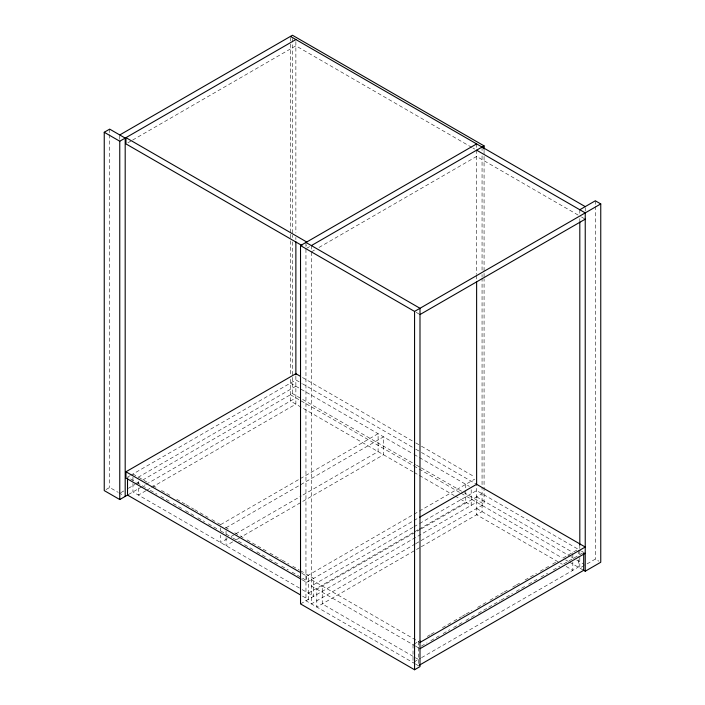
<?xml version="1.0" encoding="UTF-8"?>
<svg xmlns="http://www.w3.org/2000/svg" width="705" height="705" viewBox="0 0 705 705"><rect width="100%" height="100%" fill="white"/><g stroke="black" fill="none" stroke-linecap="round" stroke-linejoin="round"><path stroke-width="0.53" stroke-dasharray="3.52 2.64" d="M127.869 142.815L131.668 140.621M132.611 140.075L295.871 45.816L471.874 147.433M309.574 246.627L306.728 248.275L306.728 245.137M311.381 251.852L315.179 249.658M318.977 247.464L476.624 156.448L580.471 216.409M106.058 489.543L109.68 487.455L117.894 492.196M129.764 475.857L127.517 477.153L136.083 482.097M130.716 475.311L295.871 379.96L301.573 383.256M295.871 386.225L138.383 477.153L132.954 474.016M120.714 492.724L124.529 490.521M128.345 488.327L135.016 484.467M135.968 483.921L138.832 482.264M142.648 480.07L292.452 393.575L415.43 464.577M128.425 494.549L145.283 484.811M146.235 484.264L295.871 397.876M145.97 490.689L138.383 495.069L138.383 487.693M146.922 490.142L150.711 487.948M151.663 487.402L295.871 404.141L295.871 373.685M220.612 524.635L299.361 479.171M300.304 478.625L378.1 433.707L378.1 451.623L302.207 495.439M226.049 527.763L383.529 436.844L383.529 454.76L241.225 536.919M227.257 538.708L220.612 542.55L220.612 535.165M231.055 536.523L234.844 534.328M235.796 533.782L301.255 495.985M232.685 541.845L226.049 545.679L226.049 537.254M236.483 539.66L240.273 537.466M301.969 573.394L306.728 576.135L474.729 479.144M301.969 579.66L306.728 582.409L419.017 517.576M412.998 527.322L311.381 585.996L415.227 645.947M413.95 526.776L418.7 524.035M419.642 523.489L476.624 490.592L580.471 550.543M308.279 593.161L418.329 529.622M419.281 529.076L465.767 502.233L465.767 490.645M420.33 529.367L316.809 589.124L316.809 607.04L420.33 547.283M421.282 528.812L482.061 493.729M300.524 603.912L476.624 502.233M415.315 543.908L311.381 603.912L311.381 251.077M415.844 543.599L420.594 540.858M421.035 540.603L484.071 504.207L484.071 278.88M421.282 546.736L482.061 511.645L482.061 487.781M413.914 644.141L420.612 640.281M427.256 636.439L430.103 634.8M431.055 634.253L435.805 631.513M442.449 627.67L452.901 621.643M453.844 621.087L461.449 616.708M462.392 616.152L465.247 614.513M466.19 613.967L471.892 610.671M477.593 607.384L486.133 602.449M489.94 600.255L503.229 592.579M504.181 592.033L507.979 589.838M512.729 587.098L515.575 585.45M516.527 584.903L521.277 582.163M525.075 579.968L536.47 573.385M540.268 571.2L548.816 566.265M552.614 564.071L557.364 561.33M563.057 558.034L571.605 553.099M573.729 551.874L578.259 549.265M421.29 646.159L426.992 642.872M430.79 640.678L439.338 635.743M443.137 633.548L449.781 629.706M453.579 627.512L462.127 622.586M465.926 620.391L474.474 615.456M478.272 613.262L487.772 607.78M488.715 607.225L500.118 600.651M501.061 600.105L512.464 593.522M516.263 591.328L524.802 586.393M528.609 584.198L537.148 579.263M540.947 577.069L547.6 573.236M553.293 569.948L559.946 566.106M563.744 563.912L573.236 558.43M574.187 557.884L582.735 552.949M413.914 662.057L420.612 658.197M421.555 657.65L578.259 567.181L578.259 556.642M584.33 565.463L579.81 568.08L579.81 555.989M587.106 563.859L595.32 559.118L598.942 561.206M472.817 147.988L474.721 149.081M581.431 216.955L585.238 219.158M416.179 312.359L419.995 314.562M302.524 377.536L414.787 442.343M415.738 442.899L420.497 445.639M421.449 446.195L474.721 476.95M302.524 383.802L414.787 448.618M415.738 449.164L420.497 451.914M421.449 452.46L476.624 484.317L476.624 514.773L559.488 562.616M290.434 383.097L413.165 453.95M414.117 454.496L469.389 486.406M581.431 551.098L585.238 553.293M476.624 496.858L572.821 552.403M416.391 465.124L420.198 467.327M421.158 467.882L484.071 504.207M290.434 394.738L413.421 465.741M413.835 465.987L418.594 468.728M419.14 469.045L460.127 492.716M461.088 493.262L570.089 556.201M571.041 556.747L575.774 559.479M576.716 560.026L584.295 564.397M413.165 471.865L290.434 401.013L290.434 379.352M414.117 472.412L454.073 495.483M455.025 496.029L471.196 505.37L471.196 487.455M476.624 508.508L562.061 557.831M565.604 559.876L568.45 561.515M569.393 562.061L583.687 570.319M560.44 563.172L562.352 564.264M566.159 566.467L572.821 570.319L572.821 559.779M138.656 477.311L147.222 482.255M152.932 485.551L157.682 488.301M161.489 490.495L170.055 495.439M176.717 499.281L185.274 504.225M186.226 504.78L193.84 509.169M194.791 509.724L208.107 517.408M211.914 519.603L216.673 522.352M217.625 522.899L220.48 524.546M225.23 527.296L229.037 529.49M234.747 532.786L243.313 537.73M247.111 539.933L266.146 550.913M269.945 553.108L281.365 559.699M282.317 560.255L288.971 564.097M292.778 566.291L299.44 570.142M300.392 570.689L313.707 578.382L313.707 596.298L300.392 588.604M311.381 579.721L419.043 641.876M137.034 482.643L146.552 488.142M150.35 490.336L157.012 494.179M160.819 496.373L169.376 501.317M173.183 503.52L181.749 508.464M185.556 510.658L194.113 515.602M197.92 517.796L204.582 521.647M208.389 523.841L216.946 528.785M220.753 530.98L232.174 537.571M233.126 538.118L243.586 544.163M244.538 544.709L253.104 549.653M256.902 551.856L265.468 556.8M269.275 558.995L277.832 563.938M281.639 566.133L288.301 569.975M292.108 572.178L301.617 577.668M302.568 578.215L308.279 581.51M415.73 646.238L419.995 648.697M299.44 588.058L132.954 491.931L132.954 483.507M418.444 659.448L322.247 603.912L322.247 585.996M302.568 596.13L308.279 599.426L308.279 575.245M118.801 492.724L123.384 495.368M415.245 663.872L305.952 600.775L305.952 242.45M415.73 664.154L419.995 666.613M595.32 200.793L595.32 205.19M595.32 206.292L595.32 559.118M585.238 207.719L585.238 211.015M579.81 209.755L579.81 214.153M579.81 218.541L579.81 220.744M579.81 544.991L579.81 549.389M579.81 550.49L579.81 554.888M578.259 550.323L578.259 555.584M572.821 553.451L572.821 558.721M484.071 150.28L484.071 272.289M484.071 273.381L484.071 277.779M482.061 147.045L482.061 151.443M482.061 155.84L482.061 270.147M482.061 274.545L482.061 276.748M482.061 277.849L482.061 486.688M476.624 143.908L476.624 274.386M476.624 275.488L476.624 280.202M465.767 484.317L465.767 489.587M418.444 641.532L418.444 665.723M413.015 644.67L413.015 662.585M311.381 245.587L311.381 249.984M306.728 576.135L306.728 582.409M295.871 41.639L295.871 233.002M295.871 237.4L295.871 239.594M292.452 38.546L292.452 234.201M292.452 235.294L292.452 237.497M292.452 241.894L292.452 393.575M290.434 37.515L290.434 43.014M290.434 44.107L290.434 233.161M290.434 234.263L290.434 239.762M290.434 240.854L290.434 374.954M226.049 530.927L226.049 536.197M220.612 527.789L220.612 530.953M138.383 481.365L138.383 483.48M132.954 477.179L132.954 482.449M119.762 136.047L119.762 139.352M109.68 129.13L109.68 133.527M109.68 134.629L109.68 487.455"/><path stroke-width="1.06" d="M128.054 494.76L119.762 499.545L104.243 490.592L104.243 132.267L109.68 129.13L125.19 138.092L125.19 496.417M119.762 134.955L292.452 35.25L484.071 145.882L484.071 149.178M104.243 132.267L119.762 141.22L295.871 39.55M305.952 242.45L419.995 308.288L419.995 666.613L414.566 669.75L300.524 603.912L300.524 245.587L476.624 143.908M311.381 245.587L484.071 145.882M301.017 579.113L125.966 478.052L125.966 471.777L295.871 373.685L300.621 376.435M579.81 209.755L595.32 200.793L600.757 203.93L600.757 562.255L585.238 571.209L583.432 570.169M300.524 245.587L414.566 311.425L600.757 203.93M419.995 314.562L585.238 219.158M419.642 517.214L476.624 484.317L585.238 547.027L419.995 642.431M419.995 648.697L585.238 553.293M419.396 665.167L583.687 570.319L583.687 553.451M290.434 36.413L585.238 206.618M476.624 150.183L585.238 212.884L585.238 571.209M306.728 242L125.966 137.642L125.966 143.908L301.969 245.525M125.966 471.777L301.017 572.839M300.665 595.038L127.517 495.069L127.517 478.21M579.81 221.846L579.81 544.991M476.624 282.079L476.624 484.326M414.566 311.425L414.566 669.75M295.871 241.797L295.871 374.796M119.762 141.22L119.762 499.545"/></g></svg>
